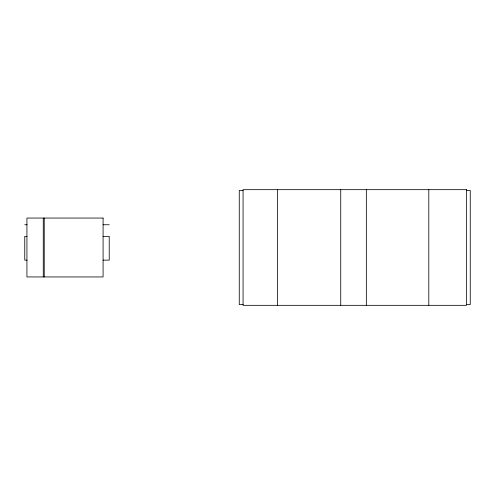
<?xml version="1.0" encoding="UTF-8"?>
<svg xmlns="http://www.w3.org/2000/svg" width="495" height="495" viewBox="0 0 495 495"><rect width="100%" height="100%" fill="white"/><g stroke="black" fill="none" stroke-linecap="round" stroke-linejoin="round"><path stroke-width="0.74" d="M243.125 190.408L239.264 190.408L239.264 304.592L243.125 304.592M466.389 190.408L470.25 190.408L470.25 304.592L466.389 304.592M24.75 224.749L27.052 224.749M103.071 224.749L109.216 224.749M27.052 236.381L24.75 236.381L24.75 260.135L27.052 260.135M103.071 236.381L109.216 236.381L109.216 260.135L103.071 260.135M428.806 189.672L428.806 305.328M366.337 189.672L366.337 305.328M340.739 189.672L340.739 305.328M277.503 189.672L277.503 305.328M44.234 218.054L44.234 276.946M43.269 218.054L43.269 276.946M466.439 189.672L243.07 189.672L243.07 305.328L466.439 305.328L466.439 189.672M103.084 218.054L26.928 218.054L26.928 276.946L103.084 276.946L103.084 218.054"/></g></svg>
